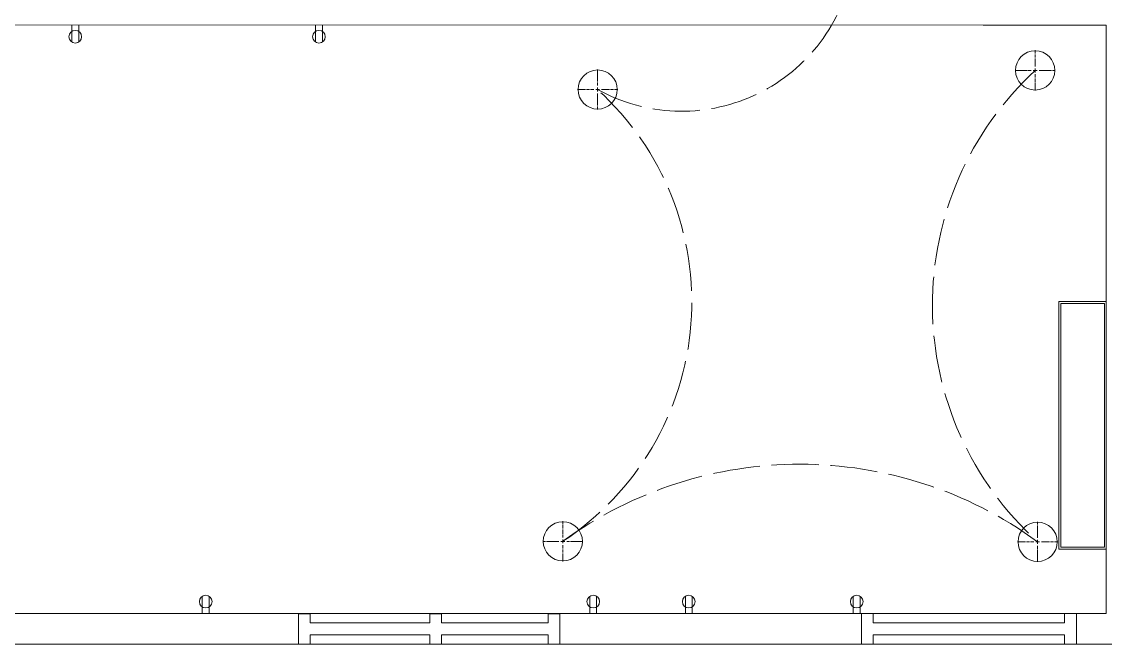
# Model space of a CAD drawing. Header units: inches. Extents: x -179 to 699, y -214 to 464.
# Drawn here: x 149.5 to 425.7, y 48.2 to 206.8 of the extents above; entities that cross this region are included whole.
import ezdxf

# ---------------------------------------------------------------- set-up
doc = ezdxf.new("R2010")
doc.units = ezdxf.units.IN
doc.header["$MEASUREMENT"] = 0
doc.linetypes.add('ACAD_ISO02W100', pattern=[15, 12, -3])
doc.linetypes.add('CENTER2', pattern=[1.125, 0.75, -0.125, 0.125, -0.125])
doc.layers.add('A101-Floorplan-1st-floor', color=7, linetype='Continuous', lineweight=9)
doc.layers.add('E101-Electrical-1st-floor', color=7, linetype='Continuous', lineweight=9)

# ---------------------------------------------------------------- blocks, each defined once
blk = doc.blocks.new('duplex')
at = {"layer": 'E101-Electrical-1st-floor'}
for p, q in [((76.88, -194.09), (81.26, -194.09)), ((76.88, -195.83), (81.27, -195.83))]:
    blk.add_line(p, q, dxfattribs=at)
blk.add_circle((79.91, -194.97), 1.61, dxfattribs=at)
blk = doc.blocks.new('duplex-101')
at = {"layer": 'E101-Electrical-1st-floor'}
for p, q in [((0, 0), (4.38, 0)), ((0, -1.73), (4.39, -1.73))]:
    blk.add_line(p, q, dxfattribs=at)
blk.add_circle((3.02, -0.81), 1.61, dxfattribs=at)
blk = doc.blocks.new('*U121')
at = {"layer": 'E101-Electrical-1st-floor', "color": 0, "linetype": 'CENTER2', "transparency": 16777216}
for p, q in [((0, 1), (0, 5.12)), ((-5.12, 0), (-1, 0)), ((1, 0), (5.12, 0)), ((0, -5.12), (0, -1))]:
    blk.add_line(p, q, dxfattribs=at)
at = {"layer": 'E101-Electrical-1st-floor', "color": 0, "linetype": 'Continuous', "transparency": 16777216}
for p, q in [((-0.5, 0), (0.5, 0)), ((0, -0.5), (0, 0.5))]:
    blk.add_line(p, q, dxfattribs=at)
blk = doc.blocks.new('*U122')
at = {"layer": 'E101-Electrical-1st-floor', "color": 0, "linetype": 'CENTER2', "transparency": 16777216}
for p, q in [((0, 1), (0, 5.12)), ((-5.12, 0), (-1, 0)), ((1, 0), (5.12, 0)), ((0, -5.12), (0, -1))]:
    blk.add_line(p, q, dxfattribs=at)
at = {"layer": 'E101-Electrical-1st-floor', "color": 0, "linetype": 'Continuous', "transparency": 16777216}
for p, q in [((-0.5, 0), (0.5, 0)), ((0, -0.5), (0, 0.5))]:
    blk.add_line(p, q, dxfattribs=at)
blk = doc.blocks.new('*U123')
at = {"layer": 'E101-Electrical-1st-floor', "color": 0, "linetype": 'CENTER2', "transparency": 16777216}
for p, q in [((0, 1), (0, 5.12)), ((-5.12, 0), (-1, 0)), ((1, 0), (5.12, 0)), ((0, -5.12), (0, -1))]:
    blk.add_line(p, q, dxfattribs=at)
at = {"layer": 'E101-Electrical-1st-floor', "color": 0, "linetype": 'Continuous', "transparency": 16777216}
for p, q in [((-0.5, 0), (0.5, 0)), ((0, -0.5), (0, 0.5))]:
    blk.add_line(p, q, dxfattribs=at)
blk = doc.blocks.new('*U124')
at = {"layer": 'E101-Electrical-1st-floor', "color": 0, "linetype": 'CENTER2', "transparency": 16777216}
for p, q in [((0, 1), (0, 5.12)), ((-5.12, 0), (-1, 0)), ((1, 0), (5.12, 0)), ((0, -5.12), (0, -1))]:
    blk.add_line(p, q, dxfattribs=at)
at = {"layer": 'E101-Electrical-1st-floor', "color": 0, "linetype": 'Continuous', "transparency": 16777216}
for p, q in [((-0.5, 0), (0.5, 0)), ((0, -0.5), (0, 0.5))]:
    blk.add_line(p, q, dxfattribs=at)
blk = doc.blocks.new('*U125')
at = {"layer": 'E101-Electrical-1st-floor', "color": 0, "linetype": 'CENTER2', "transparency": 16777216}
for p, q in [((0, 1), (0, 5.12)), ((-5.12, 0), (-1, 0)), ((1, 0), (5.12, 0)), ((0, -5.12), (0, -1))]:
    blk.add_line(p, q, dxfattribs=at)
at = {"layer": 'E101-Electrical-1st-floor', "color": 0, "linetype": 'Continuous', "transparency": 16777216}
for p, q in [((-0.5, 0), (0.5, 0)), ((0, -0.5), (0, 0.5))]:
    blk.add_line(p, q, dxfattribs=at)

msp = doc.modelspace()

# ---------------------------------------------------------------- linework, layer by layer
at = {"layer": 'A101-Floorplan-1st-floor'}
for p, q in [((314.1, 205.92), (314.1, 205.92)), ((319.97, 205.92), (319.97, 205.98)), ((220.07, 56.04), (220.07, 48.17)), ((220.07, 55.97), (223.07, 55.97)), ((223.07, 56.04), (223.07, 53.61)), ((253.57, 53.61), (253.57, 56.04)), ((253.57, 55.97), (256.57, 55.97)), ((256.57, 53.61), (256.57, 56.04)), ((283.7, 53.61), (283.7, 56.04)), ((283.7, 55.97), (286.7, 55.97)), ((286.7, 48.17), (286.7, 56.04)), ((363.57, 56.04), (363.57, 48.17)), ((366.57, 56.04), (366.57, 53.61)), ((415.32, 53.61), (415.32, 56.04)), ((418.32, 48.17), (418.32, 56.04)), ((253.57, 53.61), (223.07, 53.61)), ((283.7, 53.61), (256.57, 53.61)), ((415.32, 53.61), (366.57, 53.61)), ((253.57, 50.61), (223.07, 50.61)), ((223.07, 50.61), (223.07, 48.17)), ((253.57, 48.17), (253.57, 50.61)), ((283.7, 50.61), (256.57, 50.61)), ((256.57, 48.17), (256.57, 50.61)), ((283.7, 48.17), (283.7, 50.61)), ((366.57, 50.61), (366.57, 48.17)), ((415.32, 50.61), (366.57, 50.61)), ((415.32, 48.17), (415.32, 50.61))]:
    msp.add_line(p, q, dxfattribs=at)
for points in [[(289.1, 359.41), (535.97, 359.41), (535.97, 48.17), (90.69, 48.17), (90.69, 206.04), (54.57, 206.04), (54.57, 463.76), (289.1, 463.76)], [(425.94, 72.41), (425.94, 135.54), (413.82, 135.54), (413.82, 72.41)], [(425.44, 72.91), (425.44, 135.04), (414.32, 135.04), (414.32, 72.91)]]:
    msp.add_lwpolyline(points, close=True, dxfattribs=at)
msp.add_lwpolyline([(99.19, 56.04), (425.94, 56.04), (425.94, 205.96), (394.6, 205.96), (394.6, 205.99), (99.19, 206.02), (99.19, 56.04)], dxfattribs=at)
at = {"layer": 'E101-Electrical-1st-floor'}
for centre in [(407.82, 194.42), (296.32, 189.54), (287.44, 74.41), (408.44, 74.29)]:
    msp.add_circle(centre, 5, dxfattribs=at)
at = {"layer": 'E101-Electrical-1st-floor', "linetype": 'ACAD_ISO02W100'}
for centre, radius, start, end in [((317.73, 228.26), 44.25, 241.0533, 347.9607), ((462.94, 134.64), 81.31, 132.681, 227.9152), ((247.3, 135.41), 73.02, 303.3502, 47.8333), ((347.86, -8.67), 102.73, 53.8623, 126.0245)]:
    msp.add_arc(centre, radius, start, end, dxfattribs=at)

# ---------------------------------------------------------------- block references
at = {"layer": 'E101-Electrical-1st-floor'}
for name, p, rotation in [('duplex', (358.17, 282.9), 269.9999999999999), ('duplex', (420.27, 282.9), 269.9999999999999), ('duplex', (1.49, -20.84), 89.99999999999999), ('duplex', (100.22, -20.84), 89.99999999999999), ('duplex-101', (318.71, 56.04), 89.99999999999999), ('duplex', (167.38, -20.84), 89.99999999999999)]:
    msp.add_blockref(name, p, dxfattribs=dict(at, rotation=rotation))
at = {"layer": 'E101-Electrical-1st-floor', "linetype": 'CENTER2', "rotation": 89.99999999999999}
for name, p in [('*U124', (407.82, 194.42)), ('*U123', (296.32, 189.54)), ('*U121', (287.44, 74.41)), ('*U122', (287.44, 74.41)), ('*U125', (408.44, 74.29))]:
    msp.add_blockref(name, p, dxfattribs=at)

doc.saveas('drawing.dxf')
